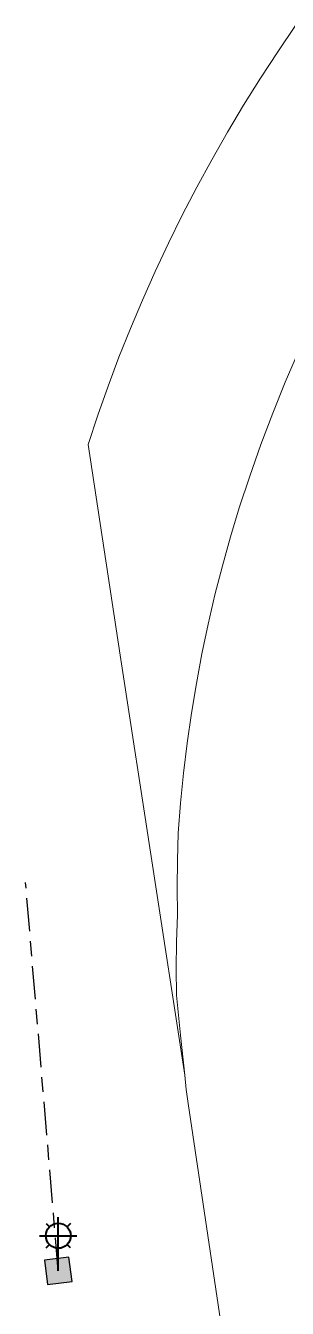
# Model space of a CAD drawing. Header units: metres. Extents: x 298156 to 298818, y 6171580 to 6172425.
# Drawn here: x 298533.4 to 298564.9, y 6172269.9 to 6172424.2 of the extents above; entities that cross this region are included whole.
import ezdxf
from ezdxf.enums import TextEntityAlignment as Align

# ---------------------------------------------------------------- set-up
doc = ezdxf.new("R2010")
doc.units = ezdxf.units.M
doc.linetypes.add('Cable Exist UG', pattern=[8.2, 4, -1.2, 1.8, -1.2])
doc.layers.get('0').update_dxf_attribs({"color": 6})
doc.layers.add('Cadastre Land Parcels_SP_EXT', color=9, linetype='Continuous', lineweight=5)
doc.layers.add('Cadastre Roads_SP_EXT', color=9, linetype='Continuous', lineweight=5)
for name, color, linetype in [('Equip_SP_SL_EXT', 7, 'Continuous'), ('Mains_SL_EXT', 7, 'Continuous'), ('SupportsUG_SP_LV_SL_EXT', 7, 'Continuous')]:
    doc.layers.add(name, color=color, linetype=linetype)
doc.layers.get('0').off()
doc.styles.add('COLUMN_LABEL', font='arial.ttf')
doc.styles.add('iecARIAL', font='arial.ttf', dxfattribs={"height": 2})
doc.styles.add('POLE_LABEL', font='arial.ttf')
doc.styles.get("Standard").update_dxf_attribs({"font": 'arial.ttf'})

# ---------------------------------------------------------------- blocks, each defined once
blk = doc.blocks.new('COLUMN_EXT')
blk.add_hatch(color=256).paths.add_polyline_path([(-1.49, 1.48), (-1.49, -1.49), (1.48, -1.49), (1.48, 1.48)])
blk.add_lwpolyline([(-1.49, -1.49), (1.48, -1.49), (1.48, 1.48), (-1.49, 1.48)], close=True)
for tag, height, style, flags, p in [('ASSET_NUM', 2.5, 'COLUMN_LABEL', 8, (2, 2)), ('STRUCTURE_PLANT_NUMBER', 0.2, 'POLE_LABEL', 9, (1.81, 0.03)), ('STREET_CODE', 0.2, 'COLUMN_LABEL', 9, (1.81, -0.2))]:
    blk.add_attdef(tag, text='', height=height, dxfattribs=dict(style=style, flags=flags)).set_placement(p, align=Align.MIDDLE_LEFT)
at = {"flags": 9}
for tag, p in [('COLUMN_TYPE', (1.81, -0.4)), ('OWNED_BY', (1.81, -0.6)), ('STATE', (1.81, -0.8)), ('USAGE', (1.81, -1)), ('STREETNAME', (1.81, -1.6)), ('LEGEND', (1.81, -1.2)), ('LOCATION', (1.81, -1.4)), ('SUBURB', (1.81, -1.8)), ('NOTES', (1.81, -2))]:
    blk.add_attdef(tag, text='', height=0.2, dxfattribs=at).set_placement(p, align=Align.MIDDLE_LEFT)
at = {"flags": 1}
blk.add_attdef('Z', (1.81, -2.35), '', height=0.2, dxfattribs=at)
blk = doc.blocks.new('SL_LANTERN_EXT')
at = {"lineweight": 40}
for p, q in [((0, 1.97), (0, 6.47)), ((-1.46, 5.68), (-1.06, 5.28)), ((1.46, 5.68), (1.06, 5.28)), ((-2.25, 4.22), (2.25, 4.22)), ((-1.46, 2.76), (-1.06, 3.16)), ((1.46, 2.76), (1.06, 3.16)), ((0, 0), (0, 2.72))]:
    blk.add_line(p, q, dxfattribs=at)
blk.add_circle((0, 4.22), 1.5, dxfattribs=at)
at = {"style": 'iecARIAL', "flags": 8}
blk.add_attdef('ASSET_NUM', (1.5, 1.5), '', height=2.5, dxfattribs=at)
for tag, p, height, flags in [('OPERATING_VOLTAGE', (0.98, -1.65), 0.2, 9), ('CONSTRUCTED_VOLTAGE', (0.98, -0.65), 0.2, 9), ('CONTROL_TYPE', (0.98, -0.85), 0.2, 9), ('LANTERN_PURPOSE', (0.98, -1.05), 0.2, 9), ('LANTERN_TYPE', (0.98, -1.25), 0.2, 9), ('NO_PHASES', (0.98, -1.45), 0.2, 9), ('LNUMBER', (2.18, -3.25), 2.5, 8), ('ORIENTATION', (0.98, -1.85), 0.2, 9), ('OWNED_BY', (0.98, -2.05), 0.2, 9), ('STATE', (0.98, -2.25), 0.2, 9), ('USAGE', (0.98, -2.45), 0.2, 9), ('CEXIST', (0.98, -2.65), 0.2, 9), ('CNEW', (0.98, -2.85), 0.2, 9), ('CNUMBER', (0.98, -3.05), 0.2, 9), ('CREMOVE', (0.98, -3.25), 0.2, 9), ('CREPLACE', (0.98, -3.45), 0.2, 9), ('LKINGHEIGHT', (0.98, -3.65), 0.2, 9), ('LBRACKET', (0.98, -3.85), 0.2, 9), ('LBRACKETVOCAB', (0.98, -4.05), 0.2, 9), ('LCATEGORY', (0.98, -4.25), 0.2, 9), ('LCHARGE1', (0.98, -4.45), 0.2, 9), ('LCHARGE1PERCENT', (0.98, -4.65), 0.2, 9), ('LCHARGE2', (0.98, -4.85), 0.2, 9), ('LCHARGE2PERCENT', (0.98, -5.05), 0.2, 9), ('LCHARGE3', (0.98, -5.25), 0.2, 9), ('LCHARGE3PERCENT', (0.98, -5.45), 0.2, 9), ('LEXIST', (0.98, -5.65), 0.2, 9), ('LLAMP', (0.98, -5.85), 0.2, 9), ('LLAMPVOCAB', (0.98, -6.05), 0.2, 9), ('LMAST', (0.98, -6.25), 0.2, 9), ('LMASTVOCAB', (0.98, -6.45), 0.2, 9), ('LNEW', (0.98, -6.65), 0.2, 9), ('LANTNUMBER', (0.98, -6.85), 0.2, 9), ('LOUTREACH', (0.98, -7.25), 0.2, 9), ('LOUTREACHVOCAB', (0.98, -7.45), 0.2, 9), ('LRATECODE', (0.98, -7.65), 0.2, 9), ('LREMOVE', (0.98, -7.85), 0.2, 9), ('STREETNAME', (0.98, -9.25), 0.2, 9), ('SUBURB', (0.98, -9.45), 0.2, 1), ('LREPLACE', (0.98, -8.05), 0.2, 9), ('LTYPE', (0.98, -8.25), 0.2, 9), ('LTYPEVOCAB', (0.98, -8.45), 0.2, 9), ('LEGEND', (0.98, -8.65), 0.2, 9), ('LOCATION', (0.98, -8.85), 0.2, 9), ('NOTES', (0.98, -9.05), 0.2, 9)]:
    blk.add_attdef(tag, p, '', height=height, dxfattribs=dict(flags=flags))

msp = doc.modelspace()

# ---------------------------------------------------------------- linework, layer by layer
at = {"layer": 'Cadastre Land Parcels_SP_EXT', "linetype": 'Continuous'}
for p, q in [((298566.23, 6172385.01), (298564.64, 6172381.31)), ((298564.64, 6172381.31), (298563.14, 6172377.58)), ((298563.14, 6172377.58), (298561.71, 6172373.82)), ((298544.82, 6172348.48), (298540.94, 6172373.82)), ((298540.94, 6172373.82), (298540.94, 6172373.82)), ((298561.71, 6172373.82), (298560.37, 6172370.02)), ((298560.37, 6172370.02), (298559.11, 6172366.2)), ((298559.11, 6172366.2), (298558.06, 6172362.73)), ((298558.06, 6172362.73), (298557.09, 6172359.24)), ((298557.09, 6172359.24), (298556.19, 6172355.72)), ((298556.19, 6172355.72), (298555.37, 6172352.19)), ((298555.37, 6172352.19), (298554.62, 6172348.64)), ((298552.59, 6172297.95), (298544.82, 6172348.48)), ((298554.62, 6172348.64), (298553.96, 6172345.07)), ((298553.96, 6172345.07), (298553.37, 6172341.49)), ((298553.37, 6172341.49), (298552.85, 6172337.9)), ((298552.85, 6172337.9), (298552.42, 6172334.3)), ((298552.42, 6172334.3), (298552.06, 6172330.69)), ((298552.06, 6172330.69), (298551.78, 6172327.07)), ((298551.78, 6172327.07), (298551.68, 6172323.79)), ((298551.68, 6172323.79), (298551.65, 6172320.51)), ((298551.65, 6172320.51), (298551.69, 6172317.23)), ((298551.69, 6172317.23), (298551.58, 6172314.01)), ((298551.58, 6172314.01), (298551.55, 6172310.79)), ((298551.55, 6172310.79), (298551.59, 6172307.58)), ((298551.59, 6172307.58), (298552.05, 6172302.75)), ((298552.05, 6172302.75), (298552.59, 6172297.95)), ((298552.59, 6172297.95), (298552.74, 6172296.23)), ((298552.74, 6172296.23), (298552.59, 6172297.95)), ((298552.74, 6172296.23), (298552.97, 6172294.54)), ((298552.97, 6172294.54), (298552.74, 6172296.23)), ((298552.97, 6172294.54), (298557.43, 6172264.73)), ((298557.43, 6172264.73), (298552.97, 6172294.54))]:
    msp.add_line(p, q, dxfattribs=at)
at = {"layer": 'Cadastre Roads_SP_EXT', "linetype": 'Continuous'}
for p, q in [((298565.89, 6172424.2), (298563.74, 6172421.06)), ((298563.74, 6172421.06), (298561.66, 6172417.87)), ((298561.66, 6172417.87), (298559.64, 6172414.64)), ((298559.64, 6172414.64), (298557.69, 6172411.38)), ((298557.69, 6172411.38), (298555.81, 6172408.07)), ((298555.81, 6172408.07), (298554, 6172404.76)), ((298554, 6172404.76), (298552.27, 6172401.42)), ((298552.27, 6172401.42), (298550.6, 6172398.04)), ((298550.6, 6172398.04), (298549, 6172394.63)), ((298549, 6172394.63), (298547.47, 6172391.18)), ((298547.47, 6172391.18), (298546.03, 6172387.76)), ((298546.03, 6172387.76), (298544.66, 6172384.32)), ((298564.64, 6172381.31), (298566.23, 6172385.01)), ((298544.66, 6172384.32), (298543.36, 6172380.84)), ((298563.14, 6172377.58), (298564.64, 6172381.31)), ((298543.36, 6172380.84), (298542.13, 6172377.34)), ((298542.13, 6172377.34), (298540.94, 6172373.82)), ((298561.71, 6172373.82), (298563.14, 6172377.58)), ((298540.94, 6172373.82), (298544.82, 6172348.48)), ((298560.37, 6172370.02), (298561.71, 6172373.82)), ((298559.11, 6172366.2), (298560.37, 6172370.02)), ((298558.06, 6172362.73), (298559.11, 6172366.2)), ((298557.09, 6172359.24), (298558.06, 6172362.73)), ((298556.19, 6172355.72), (298557.09, 6172359.24)), ((298555.37, 6172352.19), (298556.19, 6172355.72)), ((298554.62, 6172348.64), (298555.37, 6172352.19)), ((298544.82, 6172348.48), (298552.59, 6172297.95)), ((298553.96, 6172345.07), (298554.62, 6172348.64)), ((298553.37, 6172341.49), (298553.96, 6172345.07)), ((298552.85, 6172337.9), (298553.37, 6172341.49)), ((298552.42, 6172334.3), (298552.85, 6172337.9)), ((298552.06, 6172330.69), (298552.42, 6172334.3)), ((298551.78, 6172327.07), (298552.06, 6172330.69)), ((298551.68, 6172323.79), (298551.78, 6172327.07)), ((298551.65, 6172320.51), (298551.68, 6172323.79)), ((298551.69, 6172317.23), (298551.65, 6172320.51)), ((298551.58, 6172314.01), (298551.69, 6172317.23)), ((298551.55, 6172310.79), (298551.58, 6172314.01)), ((298551.59, 6172307.58), (298551.55, 6172310.79)), ((298552.05, 6172302.75), (298551.59, 6172307.58)), ((298552.59, 6172297.95), (298552.05, 6172302.75))]:
    msp.add_line(p, q, dxfattribs=at)
at = {"layer": 'Mains_SL_EXT', "linetype": 'Cable Exist UG'}
msp.add_line((298537.36, 6172274.41), (298533.44, 6172321.13), dxfattribs=at)

# ---------------------------------------------------------------- block references
at = {"layer": 'Equip_SP_SL_EXT'}
msp.add_blockref('SL_LANTERN_EXT', (298537.36, 6172274.41), dxfattribs=at)
at = {"layer": 'SupportsUG_SP_LV_SL_EXT', "rotation": 277.3134020813932}
msp.add_blockref('COLUMN_EXT', (298537.36, 6172274.41), dxfattribs=at)

doc.saveas('drawing.dxf')
